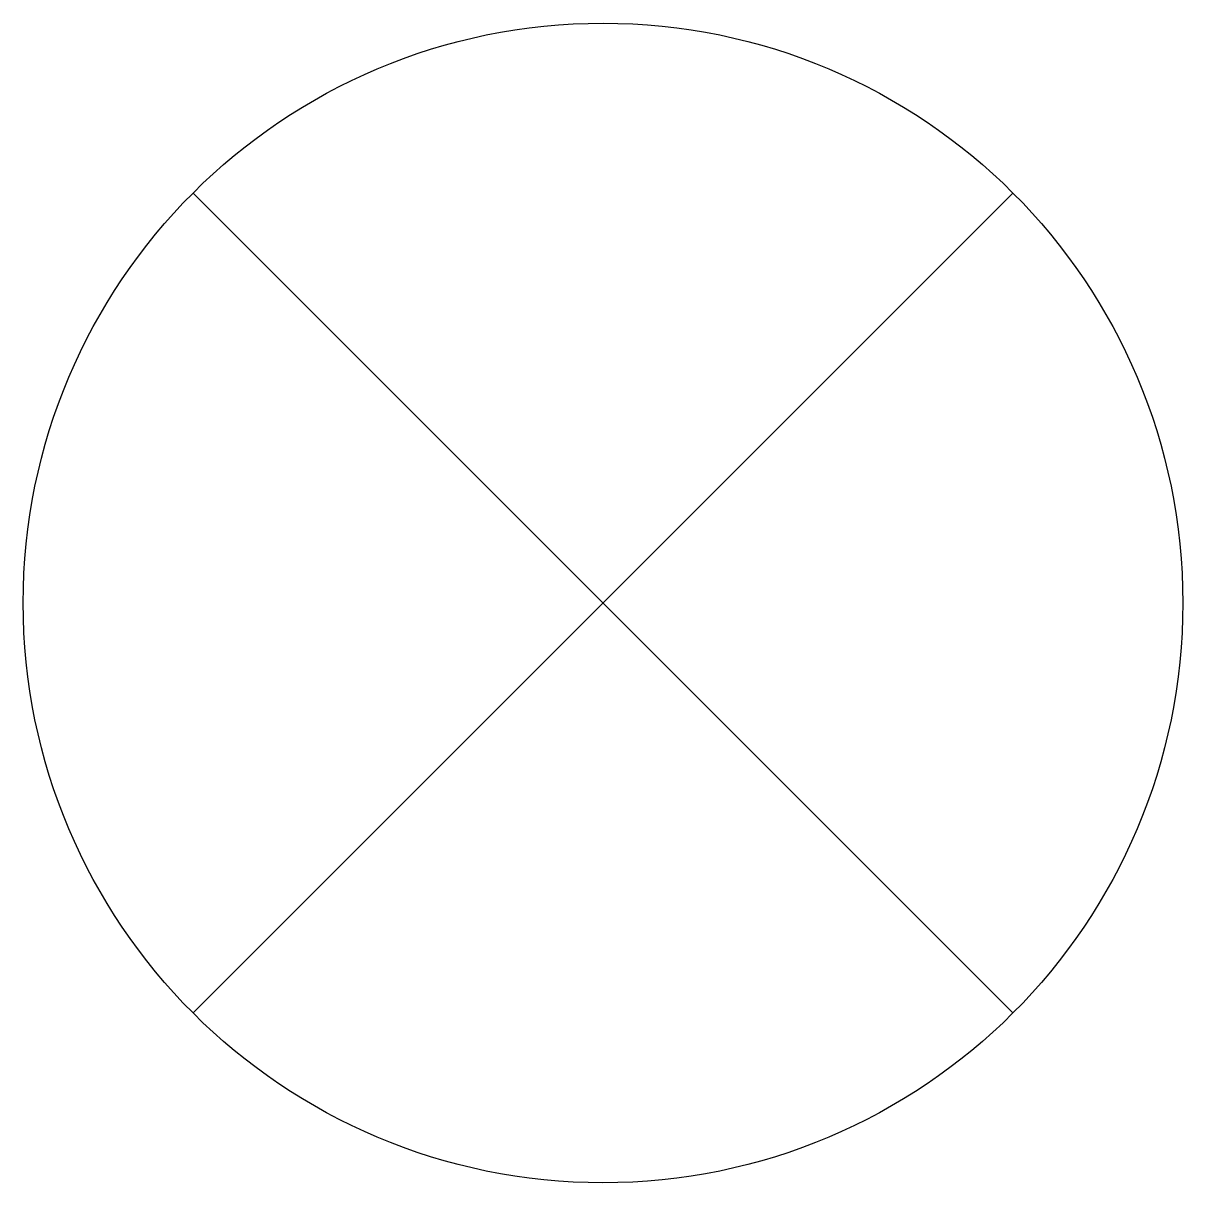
# Model space of a CAD drawing. Extents: x -0.5 to 0.5, y -0.5 to 0.5.
import ezdxf

# ---------------------------------------------------------------- set-up
doc = ezdxf.new("R2010")
doc.units = 0
doc.header["$MEASUREMENT"] = 0

msp = doc.modelspace()

# ---------------------------------------------------------------- linework, layer by layer
for p, q in [((-0.3536, -0.3536), (0.3536, 0.3536)), ((-0.3536, 0.3536), (0.3536, -0.3536))]:
    msp.add_line(p, q)
msp.add_circle((0, 0), 0.5)

doc.saveas('drawing.dxf')
